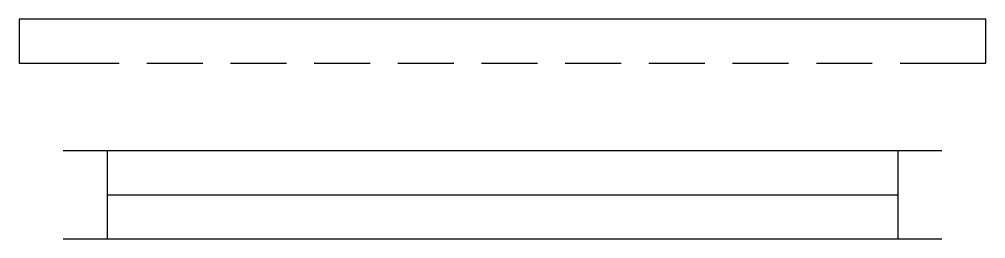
# Model space of a CAD drawing. Header units: millimetres. Extents: x -5 to 105, y 0 to 25.
import ezdxf

# ---------------------------------------------------------------- set-up
doc = ezdxf.new("R2010")
doc.units = ezdxf.units.MM
doc.linetypes.add('DASHED2', pattern=[9.525, 6.35, -3.175])

msp = doc.modelspace()

# ---------------------------------------------------------------- linework, layer by layer
at = {"linetype": 'DASHED2'}
msp.add_line((0, 20), (100, 20), dxfattribs=at)
for p, q in [((5, 5), (95, 5)), ((0, 0), (100, 0))]:
    msp.add_line(p, q)
for points in [[(100, 20), (105, 20), (105, 25), (-5, 25), (-5, 20), (0, 20)], [(100, 10), (0, 10)], [(5, 10), (5, 0)], [(95, 10), (95, 0)]]:
    msp.add_lwpolyline(points)

doc.saveas('drawing.dxf')
